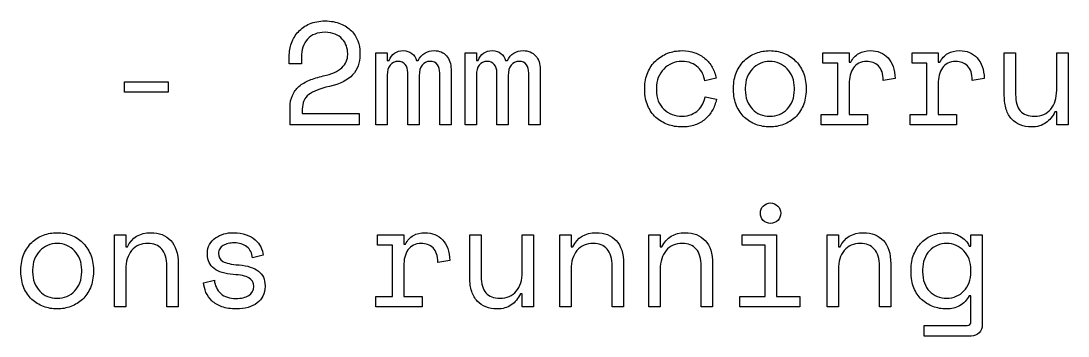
# Model space of a CAD drawing. Extents: x 0 to 841, y 0 to 662.
# Drawn here: x 207.01 to 237.47, y 642.13 to 651.29 of the extents above; entities that cross this region are included whole.
import ezdxf

# ---------------------------------------------------------------- set-up
doc = ezdxf.new("R2010")
doc.units = 0
doc.layers.get('0').update_dxf_attribs({"linetype": 'CONTINUOUS'})

msp = doc.modelspace()

# ---------------------------------------------------------------- linework, layer by layer
at = {"color": 7}
for points in [[(215.168721, 650.228531), (215.168721, 650.042265), (214.813122, 650.042265), (214.813122, 650.253931)], [(216.514921, 650.313198), (216.514921, 650.338598)], [(216.870521, 650.376698), (216.870521, 650.300498)], [(217.666387, 649.712065), (217.666387, 648.264265), (217.336188, 648.264265), (217.336188, 650.363998), (217.666387, 650.363998), (217.666387, 650.135398), (217.717187, 650.135398)], [(220.257184, 649.712065), (220.257184, 648.264265), (219.926984, 648.264265), (219.926984, 650.363998), (220.257184, 650.363998), (220.257184, 650.135398), (220.307984, 650.135398)], [(231.09874, 649.458065), (231.09874, 648.569065), (231.63214, 648.569065), (231.63214, 648.264265), (230.28594, 648.264265), (230.28594, 648.569065), (230.76854, 648.569065), (230.76854, 650.059198), (230.33674, 650.059198), (230.33674, 650.363998)], [(230.33674, 650.363998), (231.09874, 650.363998), (231.09874, 650.084598), (231.14954, 650.084598)], [(233.689537, 649.458065), (233.689537, 648.569065), (234.222936, 648.569065), (234.222936, 648.264265), (232.876737, 648.264265), (232.876737, 648.569065), (233.359337, 648.569065), (233.359337, 650.059198), (232.927537, 650.059198), (232.927537, 650.363998)], [(232.927537, 650.363998), (233.689537, 650.363998), (233.689537, 650.084598), (233.740337, 650.084598)], [(235.611467, 649.110931), (235.611467, 650.363998), (235.941667, 650.363998), (235.941667, 649.153265)], [(237.135466, 650.363998), (237.465666, 650.363998), (237.465666, 648.264265), (237.135466, 648.264265), (237.135466, 648.645265), (237.084666, 648.645265)], [(237.135466, 649.271798), (237.135466, 650.363998)], [(218.517287, 650.135398), (218.568087, 650.135398)], [(221.108084, 650.135398), (221.158884, 650.135398)], [(218.593487, 649.686665), (218.593487, 648.264265), (218.263287, 648.264265), (218.263287, 649.788265)], [(219.520587, 648.264265), (219.190387, 648.264265), (219.190387, 649.771331)], [(219.520587, 649.881398), (219.520587, 648.264265)], [(221.184284, 649.686665), (221.184284, 648.264265), (220.854084, 648.264265), (220.854084, 649.788265)], [(222.111384, 648.264265), (221.781184, 648.264265), (221.781184, 649.771331)], [(222.111384, 649.881398), (222.111384, 648.264265)], [(227.229477, 649.618931), (226.899277, 649.542731)], [(232.436473, 649.610465), (232.08934, 649.559665)], [(235.02727, 649.610465), (234.680136, 649.559665)], [(225.155144, 649.280265), (225.155144, 649.331065)], [(225.493811, 649.331065), (225.493811, 649.280265)], [(227.737477, 649.288731), (227.737477, 649.339531)], [(228.076143, 649.339531), (228.076143, 649.288731)], [(229.50701, 649.288731), (229.50701, 649.339531)], [(229.845676, 649.339531), (229.845676, 649.288731)], [(226.907744, 649.085531), (227.237944, 649.009331)], [(216.845121, 648.594465), (216.845121, 648.264265), (214.838522, 648.264265), (214.838522, 648.772265)], [(215.194121, 648.721465), (215.194121, 648.594465), (216.845121, 648.594465)], [(210.059095, 642.9726), (209.728895, 642.9726), (209.728895, 645.072333), (210.059095, 645.072333), (210.059095, 644.716733), (210.109895, 644.716733)], [(218.144754, 644.166399), (218.144754, 643.2774), (218.678154, 643.2774), (218.678154, 642.9726), (217.331954, 642.9726), (217.331954, 643.2774), (217.814554, 643.2774), (217.814554, 644.767533), (217.382754, 644.767533), (217.382754, 645.072333)], [(217.382754, 645.072333), (218.144754, 645.072333), (218.144754, 644.792933), (218.195554, 644.792933)], [(220.066684, 643.819266), (220.066684, 645.072333), (220.396884, 645.072333), (220.396884, 643.8616)], [(221.590684, 645.072333), (221.920884, 645.072333), (221.920884, 642.9726), (221.590684, 642.9726), (221.590684, 643.3536), (221.539884, 643.3536)], [(221.590684, 643.980133), (221.590684, 645.072333)], [(223.013081, 642.9726), (222.682881, 642.9726), (222.682881, 645.072333), (223.013081, 645.072333), (223.013081, 644.716733), (223.063881, 644.716733)], [(225.603877, 642.9726), (225.273678, 642.9726), (225.273678, 645.072333), (225.603877, 645.072333), (225.603877, 644.716733), (225.654677, 644.716733)], [(230.785473, 642.9726), (230.455273, 642.9726), (230.455273, 645.072333), (230.785473, 645.072333), (230.785473, 644.716733), (230.836273, 644.716733)], [(234.591236, 644.742133), (234.642036, 644.742133), (234.642036, 645.072333), (234.972236, 645.072333), (234.972236, 642.456133)], [(212.433992, 644.505066), (212.433992, 644.530466)], [(214.059591, 644.479666), (213.746325, 644.403466)], [(211.583094, 644.225666), (211.583094, 642.9726), (211.252894, 642.9726), (211.252894, 644.157933)], [(219.482487, 644.318799), (219.135354, 644.267999)], [(224.53708, 644.225666), (224.53708, 642.9726), (224.20688, 642.9726), (224.20688, 644.157933)], [(227.127877, 644.225666), (227.127877, 642.9726), (226.797677, 642.9726), (226.797677, 644.157933)], [(232.309473, 644.225666), (232.309473, 642.9726), (231.979273, 642.9726), (231.979273, 644.157933)], [(207.011098, 643.997066), (207.011098, 644.047866)], [(207.349765, 644.047866), (207.349765, 643.997066)], [(208.780631, 643.997066), (208.780631, 644.047866)], [(209.119298, 644.047866), (209.119298, 643.997066)], [(210.059095, 644.064799), (210.059095, 642.9726)], [(223.013081, 644.064799), (223.013081, 642.9726)], [(225.603877, 644.064799), (225.603877, 642.9726)], [(230.785473, 644.064799), (230.785473, 642.9726)], [(232.897904, 643.988599), (232.897904, 644.056333)], [(233.23657, 644.056333), (233.23657, 643.988599)], [(234.642036, 643.997066), (234.642036, 644.047866)], [(212.323925, 643.675333), (212.637191, 643.751533)], [(214.110391, 643.590666), (214.110391, 643.565266)], [(234.642036, 643.294333), (234.591236, 643.294333)], [(234.642036, 642.557733), (234.642036, 643.294333)], [(234.64627, 642.125933), (233.278903, 642.125933), (233.278903, 642.430733), (234.527736, 642.430733)]]:
    msp.add_lwpolyline(points, dxfattribs=at)
for points in [[(210.020995, 649.517331), (211.290994, 649.517331), (211.290994, 649.212531), (210.020995, 649.212531)], [(228.791577, 648.518265)], [(228.51641, 645.698866)], [(227.915277, 643.2774), (228.651877, 643.2774), (228.651877, 644.767533), (227.991477, 644.767533), (227.991477, 645.072333), (228.982077, 645.072333), (228.982077, 643.2774), (229.667876, 643.2774), (229.667876, 642.9726), (227.915277, 642.9726)], [(212.755725, 644.530466)], [(208.065198, 643.2266)], [(233.939303, 643.2266)]]:
    msp.add_lwpolyline(points, close=True, dxfattribs=at)
for points in [[(215.079821, 650.973598), (215.16731, 651.069553), (215.275966, 651.145753), (215.405788, 651.202198)], [(215.405788, 651.202198), (215.53561, 651.258642), (215.685188, 651.286864), (215.854521, 651.286864)], [(215.854521, 651.286864), (216.026677, 651.286864), (216.176255, 651.260053), (216.303255, 651.206431)], [(216.303255, 651.206431), (216.430254, 651.155631), (216.536088, 651.086486), (216.620754, 650.998998)], [(214.880855, 650.643398), (214.92601, 650.767575), (214.992333, 650.877642), (215.079821, 650.973598)], [(215.854521, 650.956664), (215.63721, 650.956664), (215.467877, 650.890342), (215.346521, 650.757698)], [(216.150855, 650.901631), (216.06901, 650.93832), (215.970232, 650.956664), (215.854521, 650.956664)], [(216.358288, 650.761931), (216.304666, 650.821198), (216.235521, 650.867764), (216.150855, 650.901631)], [(216.620754, 650.998998), (216.705421, 650.914331), (216.76751, 650.816964), (216.807021, 650.706898)], [(214.813122, 650.253931), (214.813122, 650.389398), (214.835699, 650.51922), (214.880855, 650.643398)], [(215.346521, 650.757698), (215.227988, 650.625053), (215.168721, 650.448664), (215.168721, 650.228531)], [(216.476821, 650.562964), (216.451421, 650.636342), (216.41191, 650.702664), (216.358288, 650.761931)], [(216.514921, 650.338598), (216.514921, 650.414798), (216.502221, 650.489587), (216.476821, 650.562964)], [(216.807021, 650.706898), (216.849354, 650.599653), (216.870521, 650.489587), (216.870521, 650.376698)], [(216.345588, 649.927965), (216.458477, 650.032387), (216.514921, 650.160798), (216.514921, 650.313198)], [(216.870521, 650.300498), (216.870521, 650.07472), (216.799965, 649.881398), (216.658854, 649.720531)], [(217.717187, 650.135398), (217.753876, 650.234176), (217.807499, 650.306142), (217.878054, 650.351298)], [(217.878054, 650.351298), (217.94861, 650.399276), (218.031865, 650.423264), (218.127821, 650.423264)], [(218.127821, 650.423264), (218.229421, 650.423264), (218.312676, 650.396453), (218.377587, 650.342831)], [(218.377587, 650.342831), (218.445321, 650.289209), (218.491887, 650.220064), (218.517287, 650.135398)], [(218.568087, 650.135398), (218.664043, 650.327309), (218.816443, 650.423264), (219.025287, 650.423264)], [(219.025287, 650.423264), (219.183332, 650.423264), (219.304687, 650.372464), (219.389354, 650.270864)], [(219.389354, 650.270864), (219.476843, 650.172087), (219.520587, 650.042265), (219.520587, 649.881398)], [(220.307984, 650.135398), (220.344673, 650.234176), (220.398295, 650.306142), (220.468851, 650.351298)], [(220.468851, 650.351298), (220.539406, 650.399276), (220.622662, 650.423264), (220.718617, 650.423264)], [(220.718617, 650.423264), (220.820217, 650.423264), (220.903473, 650.396453), (220.968384, 650.342831)], [(220.968384, 650.342831), (221.036117, 650.289209), (221.082684, 650.220064), (221.108084, 650.135398)], [(221.158884, 650.135398), (221.254839, 650.327309), (221.407239, 650.423264), (221.616084, 650.423264)], [(221.616084, 650.423264), (221.774128, 650.423264), (221.895484, 650.372464), (221.98015, 650.270864)], [(221.98015, 650.270864), (222.067639, 650.172087), (222.111384, 650.042265), (222.111384, 649.881398)], [(225.476877, 650.131165), (225.575655, 650.224298), (225.689955, 650.296264), (225.819777, 650.347064)], [(225.819777, 650.347064), (225.952422, 650.397864), (226.092122, 650.423264), (226.238877, 650.423264)], [(226.238877, 650.423264), (226.371522, 650.423264), (226.494288, 650.403509), (226.607177, 650.363998)], [(226.607177, 650.363998), (226.720066, 650.324487), (226.818844, 650.268042), (226.90351, 650.194665)], [(228.054977, 650.139631), (228.153755, 650.232764), (228.266643, 650.30332), (228.393643, 650.351298)], [(228.393643, 650.351298), (228.520643, 650.399276), (228.653288, 650.423264), (228.791577, 650.423264)], [(228.791577, 650.423264), (228.929865, 650.423264), (229.06251, 650.399276), (229.18951, 650.351298)], [(229.18951, 650.351298), (229.31651, 650.30332), (229.427988, 650.232764), (229.523943, 650.139631)], [(231.14954, 650.084598), (231.203162, 650.200309), (231.279362, 650.284976), (231.37814, 650.338598)], [(231.37814, 650.338598), (231.476918, 650.395042), (231.589807, 650.423264), (231.716806, 650.423264)], [(231.716806, 650.423264), (231.928473, 650.423264), (232.099217, 650.35412), (232.22904, 650.215831)], [(232.22904, 650.215831), (232.358862, 650.077542), (232.428006, 649.875753), (232.436473, 649.610465)], [(233.740337, 650.084598), (233.793959, 650.200309), (233.870159, 650.284976), (233.968937, 650.338598)], [(233.968937, 650.338598), (234.067714, 650.395042), (234.180603, 650.423264), (234.307603, 650.423264)], [(234.307603, 650.423264), (234.51927, 650.423264), (234.690014, 650.35412), (234.819836, 650.215831)], [(234.819836, 650.215831), (234.949659, 650.077542), (235.018803, 649.875753), (235.02727, 649.610465)], [(215.803721, 649.686665), (216.054899, 649.743109), (216.235521, 649.823542), (216.345588, 649.927965)], [(217.746821, 649.999931), (217.693199, 649.926553), (217.666387, 649.830598), (217.666387, 649.712065)], [(217.983887, 650.109998), (217.882287, 650.109998), (217.803265, 650.073309), (217.746821, 649.999931)], [(218.187087, 650.016865), (218.136287, 650.078953), (218.068554, 650.109998), (217.983887, 650.109998)], [(218.263287, 649.788265), (218.263287, 649.881398), (218.237887, 649.957598), (218.187087, 650.016865)], [(218.678154, 650.004165), (218.621709, 649.936431), (218.593487, 649.830598), (218.593487, 649.686665)], [(218.906754, 650.109998), (218.81362, 650.109998), (218.737421, 650.07472), (218.678154, 650.004165)], [(219.122654, 650.012631), (219.077498, 650.077542), (219.005532, 650.109998), (218.906754, 650.109998)], [(219.190387, 649.771331), (219.190387, 649.870109), (219.167809, 649.950542), (219.122654, 650.012631)], [(220.337617, 649.999931), (220.283995, 649.926553), (220.257184, 649.830598), (220.257184, 649.712065)], [(220.574684, 650.109998), (220.473084, 650.109998), (220.394062, 650.073309), (220.337617, 649.999931)], [(220.777884, 650.016865), (220.727084, 650.078953), (220.659351, 650.109998), (220.574684, 650.109998)], [(220.854084, 649.788265), (220.854084, 649.881398), (220.828684, 649.957598), (220.777884, 650.016865)], [(221.268951, 650.004165), (221.212506, 649.936431), (221.184284, 649.830598), (221.184284, 649.686665)], [(221.49755, 650.109998), (221.404417, 650.109998), (221.328217, 650.07472), (221.268951, 650.004165)], [(221.71345, 650.012631), (221.668295, 650.077542), (221.596328, 650.109998), (221.49755, 650.109998)], [(221.781184, 649.771331), (221.781184, 649.870109), (221.758606, 649.950542), (221.71345, 650.012631)], [(225.239811, 649.788265), (225.299077, 649.923731), (225.3781, 650.038031), (225.476877, 650.131165)], [(225.942544, 650.050731), (225.855055, 650.014042), (225.777444, 649.96042), (225.709711, 649.889865)], [(226.230411, 650.109998), (226.128811, 650.109998), (226.032855, 650.090242), (225.942544, 650.050731)], [(226.505577, 650.063431), (226.426555, 650.094476), (226.334833, 650.109998), (226.230411, 650.109998)], [(226.704544, 649.936431), (226.650922, 649.990053), (226.584599, 650.032387), (226.505577, 650.063431)], [(226.835777, 649.754398), (226.804733, 649.824953), (226.760988, 649.885631), (226.704544, 649.936431)], [(226.90351, 650.194665), (226.990999, 650.124109), (227.061555, 650.039442), (227.115177, 649.940665)], [(227.115177, 649.940665), (227.171621, 649.841887), (227.209721, 649.734642), (227.229477, 649.618931)], [(227.822143, 649.796731), (227.88141, 649.932198), (227.959021, 650.046498), (228.054977, 650.139631)], [(228.512177, 650.050731), (228.424688, 650.014042), (228.348488, 649.961831), (228.283577, 649.894098)], [(228.791577, 650.109998), (228.692799, 650.109998), (228.599666, 650.090242), (228.512177, 650.050731)], [(229.070976, 650.050731), (228.983488, 650.090242), (228.890354, 650.109998), (228.791577, 650.109998)], [(229.299576, 649.894098), (229.234665, 649.961831), (229.158465, 650.014042), (229.070976, 650.050731)], [(229.523943, 650.139631), (229.622721, 650.046498), (229.700332, 649.932198), (229.756776, 649.796731)], [(231.221507, 649.919498), (231.179173, 649.860231), (231.148129, 649.791087), (231.128373, 649.712065)], [(231.37814, 650.059198), (231.316051, 650.025331), (231.26384, 649.978765), (231.221507, 649.919498)], [(231.60674, 650.109998), (231.519251, 650.109998), (231.443051, 650.093065), (231.37814, 650.059198)], [(231.94964, 649.978765), (231.856506, 650.066253), (231.742206, 650.109998), (231.60674, 650.109998)], [(232.08934, 649.559665), (232.08934, 649.754398), (232.042773, 649.894098), (231.94964, 649.978765)], [(233.812303, 649.919498), (233.76997, 649.860231), (233.738926, 649.791087), (233.71917, 649.712065)], [(233.968937, 650.059198), (233.906848, 650.025331), (233.854637, 649.978765), (233.812303, 649.919498)], [(234.197536, 650.109998), (234.110048, 650.109998), (234.033848, 650.093065), (233.968937, 650.059198)], [(234.540436, 649.978765), (234.447303, 650.066253), (234.333003, 650.109998), (234.197536, 650.109998)], [(234.680136, 649.559665), (234.680136, 649.754398), (234.63357, 649.894098), (234.540436, 649.978765)], [(215.401555, 649.563898), (215.520088, 649.611876), (215.654144, 649.652798), (215.803721, 649.686665)], [(216.658854, 649.720531), (216.517743, 649.562487), (216.291966, 649.449598), (215.981521, 649.381865)], [(225.155144, 649.331065), (225.155144, 649.500398), (225.183366, 649.652798), (225.239811, 649.788265)], [(225.548844, 649.644331), (225.512155, 649.548376), (225.493811, 649.443954), (225.493811, 649.331065)], [(225.709711, 649.889865), (225.641977, 649.822131), (225.588355, 649.740287), (225.548844, 649.644331)], [(226.899277, 649.542731), (226.89081, 649.616109), (226.869644, 649.686665), (226.835777, 649.754398)], [(227.737477, 649.339531), (227.737477, 649.511687), (227.765699, 649.664087), (227.822143, 649.796731)], [(228.131177, 649.648565), (228.094488, 649.555431), (228.076143, 649.45242), (228.076143, 649.339531)], [(228.283577, 649.894098), (228.218666, 649.826365), (228.167866, 649.74452), (228.131177, 649.648565)], [(229.451976, 649.648565), (229.415288, 649.74452), (229.364488, 649.826365), (229.299576, 649.894098)], [(229.50701, 649.339531), (229.50701, 649.45242), (229.488665, 649.555431), (229.451976, 649.648565)], [(229.756776, 649.796731), (229.816043, 649.664087), (229.845676, 649.511687), (229.845676, 649.339531)], [(231.128373, 649.712065), (231.108618, 649.633042), (231.09874, 649.548376), (231.09874, 649.458065)], [(233.71917, 649.712065), (233.699414, 649.633042), (233.689537, 649.548376), (233.689537, 649.458065)], [(214.906255, 649.123631), (214.95141, 649.225231), (215.01491, 649.311309), (215.096755, 649.381865)], [(215.096755, 649.381865), (215.181421, 649.455242), (215.283021, 649.51592), (215.401555, 649.563898)], [(215.981521, 649.381865), (215.710588, 649.322598), (215.511621, 649.243576), (215.384621, 649.144798)], [(214.838522, 648.772265), (214.838522, 648.907732), (214.861099, 649.024854), (214.906255, 649.123631)], [(215.384621, 649.144798), (215.257621, 649.048843), (215.194121, 648.907732), (215.194121, 648.721465)], [(225.239811, 648.823065), (225.183366, 648.955709), (225.155144, 649.108109), (225.155144, 649.280265)], [(225.493811, 649.280265), (225.493811, 649.161731), (225.512155, 649.054487), (225.548844, 648.958531)], [(226.84001, 648.873865), (226.873877, 648.941598), (226.896455, 649.012154), (226.907744, 649.085531)], [(227.237944, 649.009331), (227.215366, 648.89362), (227.175855, 648.786376), (227.11941, 648.687598)], [(227.822143, 648.823065), (227.765699, 648.958531), (227.737477, 649.113754), (227.737477, 649.288731)], [(228.076143, 649.288731), (228.076143, 649.170198), (228.094488, 649.062954), (228.131177, 648.966998)], [(229.451976, 648.966998), (229.488665, 649.062954), (229.50701, 649.170198), (229.50701, 649.288731)], [(229.845676, 649.288731), (229.845676, 649.113754), (229.816043, 648.958531), (229.756776, 648.823065)], [(235.6665, 648.717232), (235.629811, 648.83012), (235.611467, 648.961354), (235.611467, 649.110931)], [(235.941667, 649.153265), (235.941667, 648.933132), (235.986822, 648.772265), (236.077133, 648.670665)], [(236.9619, 648.721465), (237.077611, 648.859754), (237.135466, 649.043198), (237.135466, 649.271798)], [(225.476877, 648.484398), (225.3781, 648.577532), (225.299077, 648.69042), (225.239811, 648.823065)], [(225.548844, 648.958531), (225.588355, 648.865398), (225.641977, 648.786376), (225.709711, 648.721465)], [(225.709711, 648.721465), (225.777444, 648.656554), (225.856466, 648.605754), (225.946777, 648.569065)], [(226.509811, 648.564832), (226.588833, 648.598698), (226.655155, 648.641032), (226.708777, 648.691832)], [(226.708777, 648.691832), (226.765222, 648.745454), (226.808966, 648.806132), (226.84001, 648.873865)], [(227.11941, 648.687598), (227.065788, 648.58882), (226.996644, 648.502743), (226.911977, 648.429365)], [(228.054977, 648.484398), (227.959021, 648.577532), (227.88141, 648.69042), (227.822143, 648.823065)], [(228.131177, 648.966998), (228.167866, 648.873865), (228.218666, 648.793432), (228.283577, 648.725698)], [(228.283577, 648.725698), (228.348488, 648.657965), (228.423277, 648.605754), (228.507943, 648.569065)], [(229.070976, 648.569065), (229.158465, 648.605754), (229.234665, 648.657965), (229.299576, 648.725698)], [(229.299576, 648.725698), (229.364488, 648.793432), (229.415288, 648.873865), (229.451976, 648.966998)], [(229.756776, 648.823065), (229.700332, 648.69042), (229.624132, 648.577532), (229.528176, 648.484398)], [(235.827367, 648.433598), (235.759633, 648.509798), (235.706011, 648.604343), (235.6665, 648.717232)], [(236.492, 648.518265), (236.692378, 648.518265), (236.849011, 648.585998), (236.9619, 648.721465)], [(225.819777, 648.276965), (225.689955, 648.324943), (225.575655, 648.394087), (225.476877, 648.484398)], [(225.946777, 648.569065), (226.037088, 648.535198), (226.134455, 648.518265), (226.238877, 648.518265)], [(226.238877, 648.518265), (226.343299, 648.518265), (226.433611, 648.533787), (226.509811, 648.564832)], [(226.911977, 648.429365), (226.82731, 648.358809), (226.728533, 648.303776), (226.615644, 648.264265)], [(228.38941, 648.276965), (228.26241, 648.324943), (228.150932, 648.394087), (228.054977, 648.484398)], [(228.507943, 648.569065), (228.595432, 648.535198), (228.689977, 648.518265), (228.791577, 648.518265)], [(228.791577, 648.518265), (228.893177, 648.518265), (228.98631, 648.535198), (229.070976, 648.569065)], [(229.528176, 648.484398), (229.432221, 648.394087), (229.319332, 648.324943), (229.18951, 648.276965)], [(236.077133, 648.264265), (235.981178, 648.300954), (235.897922, 648.357398), (235.827367, 648.433598)], [(236.077133, 648.670665), (236.167444, 648.569065), (236.305733, 648.518265), (236.492, 648.518265)], [(237.084666, 648.645265), (237.016933, 648.509798), (236.928033, 648.402554), (236.817966, 648.323532)], [(226.238877, 648.204998), (226.092122, 648.204998), (225.952422, 648.228987), (225.819777, 648.276965)], [(226.615644, 648.264265), (226.502755, 648.224754), (226.377166, 648.204998), (226.238877, 648.204998)], [(228.791577, 648.204998), (228.650465, 648.204998), (228.51641, 648.228987), (228.38941, 648.276965)], [(229.18951, 648.276965), (229.06251, 648.228987), (228.929865, 648.204998), (228.791577, 648.204998)], [(236.398867, 648.204998), (236.283156, 648.204998), (236.175911, 648.224754), (236.077133, 648.264265)], [(236.817966, 648.323532), (236.7079, 648.244509), (236.5682, 648.204998), (236.398867, 648.204998)], [(228.601077, 645.906299), (228.660343, 645.965566), (228.730899, 645.995199), (228.812743, 645.995199)], [(228.812743, 645.995199), (228.894588, 645.995199), (228.963732, 645.965566), (229.020177, 645.906299)], [(228.51641, 645.698866), (228.51641, 645.78071), (228.544632, 645.849855), (228.601077, 645.906299)], [(228.601077, 645.487199), (228.544632, 645.546466), (228.51641, 645.617021), (228.51641, 645.698866)], [(229.020177, 645.906299), (229.079443, 645.849855), (229.109076, 645.78071), (229.109076, 645.698866)], [(229.109076, 645.698866), (229.109076, 645.617021), (229.079443, 645.546466), (229.020177, 645.487199)], [(228.812743, 645.402532), (228.730899, 645.402532), (228.660343, 645.430755), (228.601077, 645.487199)], [(229.020177, 645.487199), (228.963732, 645.430755), (228.894588, 645.402532), (228.812743, 645.402532)], [(207.328598, 644.847966), (207.427376, 644.941099), (207.540265, 645.011655), (207.667265, 645.059633)], [(207.667265, 645.059633), (207.794265, 645.10761), (207.926909, 645.131599), (208.065198, 645.131599)], [(208.065198, 645.131599), (208.203487, 645.131599), (208.336131, 645.10761), (208.463131, 645.059633)], [(208.463131, 645.059633), (208.590131, 645.011655), (208.701609, 644.941099), (208.797564, 644.847966)], [(210.109895, 644.716733), (210.239717, 644.99331), (210.465495, 645.131599), (210.787228, 645.131599)], [(210.787228, 645.131599), (211.029939, 645.131599), (211.223261, 645.055399), (211.367194, 644.902999)], [(212.666825, 644.979199), (212.740203, 645.029999), (212.822047, 645.068099), (212.912358, 645.093499)], [(212.912358, 645.093499), (213.002669, 645.118899), (213.097214, 645.131599), (213.195991, 645.131599)], [(213.195991, 645.131599), (213.33428, 645.131599), (213.455636, 645.111844), (213.560058, 645.072333)], [(213.560058, 645.072333), (213.66448, 645.035644), (213.751969, 644.986255), (213.822524, 644.924166)], [(218.195554, 644.792933), (218.249176, 644.908644), (218.325376, 644.99331), (218.424154, 645.046933)], [(218.424154, 645.046933), (218.522932, 645.103377), (218.635821, 645.131599), (218.762821, 645.131599)], [(218.762821, 645.131599), (218.974487, 645.131599), (219.145232, 645.062455), (219.275054, 644.924166)], [(223.063881, 644.716733), (223.193703, 644.99331), (223.419481, 645.131599), (223.741214, 645.131599)], [(223.741214, 645.131599), (223.983925, 645.131599), (224.177247, 645.055399), (224.32118, 644.902999)], [(225.654677, 644.716733), (225.7845, 644.99331), (226.010277, 645.131599), (226.332011, 645.131599)], [(226.332011, 645.131599), (226.574722, 645.131599), (226.768044, 645.055399), (226.911977, 644.902999)], [(230.836273, 644.716733), (230.966096, 644.99331), (231.191873, 645.131599), (231.513607, 645.131599)], [(231.513607, 645.131599), (231.756318, 645.131599), (231.94964, 645.055399), (232.093573, 644.902999)], [(233.206937, 644.847966), (233.30007, 644.941099), (233.408726, 645.011655), (233.532903, 645.059633)], [(233.532903, 645.059633), (233.657081, 645.10761), (233.786903, 645.131599), (233.92237, 645.131599)], [(233.92237, 645.131599), (234.07477, 645.131599), (234.207414, 645.097733), (234.320303, 645.029999)], [(234.320303, 645.029999), (234.436014, 644.965088), (234.526325, 644.869133), (234.591236, 644.742133)], [(207.095765, 644.505066), (207.155032, 644.640533), (207.232643, 644.754833), (207.328598, 644.847966)], [(207.785798, 644.759066), (207.698309, 644.722377), (207.622109, 644.670166), (207.557198, 644.602433)], [(208.065198, 644.818333), (207.96642, 644.818333), (207.873287, 644.798577), (207.785798, 644.759066)], [(208.344598, 644.759066), (208.257109, 644.798577), (208.163976, 644.818333), (208.065198, 644.818333)], [(208.573198, 644.602433), (208.508287, 644.670166), (208.432087, 644.722377), (208.344598, 644.759066)], [(208.797564, 644.847966), (208.896342, 644.754833), (208.973953, 644.640533), (209.030398, 644.505066)], [(210.702561, 644.818333), (210.502184, 644.818333), (210.344139, 644.749188), (210.228428, 644.610899)], [(211.104728, 644.653233), (211.00595, 644.763299), (210.871895, 644.818333), (210.702561, 644.818333)], [(211.367194, 644.902999), (211.511128, 644.753422), (211.583094, 644.527644), (211.583094, 644.225666)], [(212.433992, 644.530466), (212.433992, 644.629244), (212.455158, 644.715322), (212.497492, 644.788699)], [(212.497492, 644.788699), (212.539825, 644.864899), (212.596269, 644.928399), (212.666825, 644.979199)], [(212.895425, 644.759066), (212.853091, 644.733666), (212.819225, 644.70121), (212.793825, 644.661699)], [(213.039358, 644.814099), (212.985736, 644.80281), (212.937758, 644.784466), (212.895425, 644.759066)], [(213.212925, 644.835266), (213.153658, 644.835266), (213.095802, 644.82821), (213.039358, 644.814099)], [(213.581225, 644.720966), (213.488091, 644.797166), (213.365325, 644.835266), (213.212925, 644.835266)], [(213.822524, 644.924166), (213.89308, 644.864899), (213.946702, 644.795755), (213.983391, 644.716733)], [(218.424154, 644.767533), (218.362065, 644.733666), (218.309854, 644.687099), (218.267521, 644.627833)], [(218.652754, 644.818333), (218.565265, 644.818333), (218.489065, 644.801399), (218.424154, 644.767533)], [(218.995654, 644.687099), (218.90252, 644.774588), (218.788221, 644.818333), (218.652754, 644.818333)], [(219.275054, 644.924166), (219.404876, 644.785877), (219.47402, 644.584088), (219.482487, 644.318799)], [(223.656547, 644.818333), (223.45617, 644.818333), (223.298125, 644.749188), (223.182414, 644.610899)], [(224.058714, 644.653233), (223.959936, 644.763299), (223.825881, 644.818333), (223.656547, 644.818333)], [(224.32118, 644.902999), (224.465114, 644.753422), (224.53708, 644.527644), (224.53708, 644.225666)], [(226.247344, 644.818333), (226.046966, 644.818333), (225.888922, 644.749188), (225.773211, 644.610899)], [(226.64951, 644.653233), (226.550733, 644.763299), (226.416677, 644.818333), (226.247344, 644.818333)], [(226.911977, 644.902999), (227.05591, 644.753422), (227.127877, 644.527644), (227.127877, 644.225666)], [(231.42894, 644.818333), (231.228562, 644.818333), (231.070518, 644.749188), (230.954807, 644.610899)], [(231.831106, 644.653233), (231.732329, 644.763299), (231.598273, 644.818333), (231.42894, 644.818333)], [(232.093573, 644.902999), (232.237506, 644.753422), (232.309473, 644.527644), (232.309473, 644.225666)], [(232.98257, 644.509299), (233.039015, 644.644766), (233.113803, 644.757655), (233.206937, 644.847966)], [(233.659903, 644.763299), (233.575237, 644.72661), (233.500448, 644.674399), (233.435537, 644.606666)], [(233.939303, 644.818333), (233.840525, 644.818333), (233.747392, 644.799988), (233.659903, 644.763299)], [(234.210236, 644.759066), (234.12557, 644.798577), (234.035259, 644.818333), (233.939303, 644.818333)], [(234.434603, 644.602433), (234.372514, 644.670166), (234.297725, 644.722377), (234.210236, 644.759066)], [(207.011098, 644.047866), (207.011098, 644.220022), (207.03932, 644.372422), (207.095765, 644.505066)], [(207.557198, 644.602433), (207.492287, 644.534699), (207.441487, 644.452855), (207.404798, 644.356899)], [(208.725598, 644.356899), (208.688909, 644.452855), (208.638109, 644.534699), (208.573198, 644.602433)], [(209.030398, 644.505066), (209.089664, 644.372422), (209.119298, 644.220022), (209.119298, 644.047866)], [(210.228428, 644.610899), (210.115539, 644.475433), (210.059095, 644.293399), (210.059095, 644.064799)], [(211.252894, 644.157933), (211.252894, 644.378066), (211.203506, 644.543166), (211.104728, 644.653233)], [(212.628725, 644.085966), (212.498903, 644.181922), (212.433992, 644.321622), (212.433992, 644.505066)], [(212.793825, 644.661699), (212.768425, 644.62501), (212.755725, 644.581266), (212.755725, 644.530466)], [(212.755725, 644.530466), (212.755725, 644.428866), (212.798058, 644.351255), (212.882725, 644.297633)], [(213.746325, 644.403466), (213.732213, 644.538933), (213.67718, 644.644766), (213.581225, 644.720966)], [(213.983391, 644.716733), (214.022902, 644.63771), (214.048302, 644.558688), (214.059591, 644.479666)], [(218.174387, 644.420399), (218.154632, 644.341377), (218.144754, 644.256711), (218.144754, 644.166399)], [(218.267521, 644.627833), (218.225187, 644.568566), (218.194143, 644.499422), (218.174387, 644.420399)], [(219.135354, 644.267999), (219.135354, 644.462733), (219.088787, 644.602433), (218.995654, 644.687099)], [(223.182414, 644.610899), (223.069525, 644.475433), (223.013081, 644.293399), (223.013081, 644.064799)], [(224.20688, 644.157933), (224.20688, 644.378066), (224.157492, 644.543166), (224.058714, 644.653233)], [(225.773211, 644.610899), (225.660322, 644.475433), (225.603877, 644.293399), (225.603877, 644.064799)], [(226.797677, 644.157933), (226.797677, 644.378066), (226.748288, 644.543166), (226.64951, 644.653233)], [(230.954807, 644.610899), (230.841918, 644.475433), (230.785473, 644.293399), (230.785473, 644.064799)], [(231.979273, 644.157933), (231.979273, 644.378066), (231.929884, 644.543166), (231.831106, 644.653233)], [(232.897904, 644.056333), (232.897904, 644.225666), (232.926126, 644.376655), (232.98257, 644.509299)], [(233.435537, 644.606666), (233.373448, 644.538933), (233.324059, 644.458499), (233.28737, 644.365366)], [(234.587003, 644.356899), (234.550314, 644.452855), (234.499514, 644.534699), (234.434603, 644.602433)], [(207.404798, 644.356899), (207.368109, 644.263766), (207.349765, 644.160755), (207.349765, 644.047866)], [(208.780631, 644.047866), (208.780631, 644.160755), (208.762287, 644.263766), (208.725598, 644.356899)], [(212.882725, 644.297633), (212.970214, 644.244011), (213.128258, 644.208733), (213.356858, 644.191799)], [(213.356858, 644.191799), (213.602391, 644.172044), (213.788658, 644.112777), (213.915658, 644.013999)], [(233.28737, 644.365366), (233.253503, 644.272233), (233.23657, 644.169222), (233.23657, 644.056333)], [(234.642036, 644.047866), (234.642036, 644.160755), (234.623692, 644.263766), (234.587003, 644.356899)], [(207.095765, 643.5314), (207.03932, 643.666866), (207.011098, 643.822088), (207.011098, 643.997066)], [(207.349765, 643.997066), (207.349765, 643.878533), (207.368109, 643.771288), (207.404798, 643.675333)], [(208.725598, 643.675333), (208.762287, 643.771288), (208.780631, 643.878533), (208.780631, 643.997066)], [(209.119298, 643.997066), (209.119298, 643.822088), (209.089664, 643.666866), (209.030398, 643.5314)], [(213.187525, 643.916633), (212.944814, 643.933566), (212.758547, 643.990011), (212.628725, 644.085966)], [(213.640491, 643.819266), (213.547358, 643.870066), (213.396369, 643.902522), (213.187525, 643.916633)], [(213.780191, 643.565266), (213.780191, 643.6838), (213.733625, 643.768466), (213.640491, 643.819266)], [(213.915658, 644.013999), (214.04548, 643.918044), (214.110391, 643.776933), (214.110391, 643.590666)], [(220.121718, 643.425566), (220.085029, 643.538455), (220.066684, 643.669688), (220.066684, 643.819266)], [(220.396884, 643.8616), (220.396884, 643.641466), (220.44204, 643.4806), (220.532351, 643.379)], [(221.417117, 643.4298), (221.532828, 643.568088), (221.590684, 643.751533), (221.590684, 643.980133)], [(232.978337, 643.527166), (232.924715, 643.662633), (232.897904, 643.816444), (232.897904, 643.988599)], [(233.23657, 643.988599), (233.23657, 643.870066), (233.253503, 643.764233), (233.28737, 643.6711)], [(234.587003, 643.679566), (234.623692, 643.775522), (234.642036, 643.881355), (234.642036, 643.997066)], [(207.328598, 643.192733), (207.232643, 643.285866), (207.155032, 643.398755), (207.095765, 643.5314)], [(207.404798, 643.675333), (207.441487, 643.5822), (207.492287, 643.501766), (207.557198, 643.434033)], [(208.573198, 643.434033), (208.638109, 643.501766), (208.688909, 643.5822), (208.725598, 643.675333)], [(209.030398, 643.5314), (208.973953, 643.398755), (208.897753, 643.285866), (208.801798, 643.192733)], [(212.391658, 643.395933), (212.352147, 643.489066), (212.329569, 643.5822), (212.323925, 643.675333)], [(212.637191, 643.751533), (212.651303, 643.590666), (212.713391, 643.460844), (212.823458, 643.362066)], [(213.636258, 643.307033), (213.732213, 643.369122), (213.780191, 643.4552), (213.780191, 643.565266)], [(214.110391, 643.565266), (214.110391, 643.463666), (214.089224, 643.371944), (214.046891, 643.2901)], [(233.202703, 643.192733), (233.10957, 643.283044), (233.034781, 643.394522), (232.978337, 643.527166)], [(233.28737, 643.6711), (233.324059, 643.577966), (233.373448, 643.497533), (233.435537, 643.4298)], [(234.434603, 643.438266), (234.499514, 643.506), (234.550314, 643.586433), (234.587003, 643.679566)], [(207.557198, 643.434033), (207.622109, 643.3663), (207.696898, 643.314089), (207.781565, 643.2774)], [(207.781565, 643.2774), (207.869054, 643.243533), (207.963598, 643.2266), (208.065198, 643.2266)], [(208.065198, 643.2266), (208.166798, 643.2266), (208.259931, 643.243533), (208.344598, 643.2774)], [(208.344598, 643.2774), (208.432087, 643.314089), (208.508287, 643.3663), (208.573198, 643.434033)], [(212.565225, 643.1504), (212.489025, 643.223777), (212.431169, 643.305622), (212.391658, 643.395933)], [(212.823458, 643.362066), (212.933525, 643.266111), (213.08028, 643.218133), (213.263725, 643.218133)], [(213.263725, 643.218133), (213.418947, 643.218133), (213.543125, 643.247766), (213.636258, 643.307033)], [(214.046891, 643.2901), (214.00738, 643.211077), (213.950936, 643.143344), (213.877558, 643.0869)], [(220.282584, 643.141933), (220.214851, 643.218133), (220.161229, 643.312677), (220.121718, 643.425566)], [(220.532351, 643.379), (220.622662, 643.2774), (220.760951, 643.2266), (220.947217, 643.2266)], [(220.947217, 643.2266), (221.147595, 643.2266), (221.304228, 643.294333), (221.417117, 643.4298)], [(221.539884, 643.3536), (221.47215, 643.218133), (221.383251, 643.110889), (221.273184, 643.031866)], [(233.435537, 643.4298), (233.500448, 643.364889), (233.575237, 643.314089), (233.659903, 643.2774)], [(233.659903, 643.2774), (233.74457, 643.243533), (233.837703, 643.2266), (233.939303, 643.2266)], [(233.939303, 643.2266), (234.038081, 643.2266), (234.129803, 643.244944), (234.21447, 643.281633)], [(234.21447, 643.281633), (234.299136, 643.318322), (234.372514, 643.370533), (234.434603, 643.438266)], [(234.591236, 643.294333), (234.523503, 643.167333), (234.43037, 643.071378), (234.311836, 643.006466)], [(207.663031, 642.9853), (207.536031, 643.033278), (207.424554, 643.102422), (207.328598, 643.192733)], [(208.065198, 642.913333), (207.924087, 642.913333), (207.790031, 642.937322), (207.663031, 642.9853)], [(208.463131, 642.9853), (208.336131, 642.937322), (208.203487, 642.913333), (208.065198, 642.913333)], [(208.801798, 643.192733), (208.705842, 643.102422), (208.592953, 643.033278), (208.463131, 642.9853)], [(212.857325, 642.976833), (212.741614, 643.021989), (212.644247, 643.079844), (212.565225, 643.1504)], [(213.280658, 642.913333), (213.116969, 642.913333), (212.975858, 642.9345), (212.857325, 642.976833)], [(213.615091, 642.9599), (213.513491, 642.928855), (213.402013, 642.913333), (213.280658, 642.913333)], [(213.877558, 643.0869), (213.807002, 643.030455), (213.719513, 642.988122), (213.615091, 642.9599)], [(220.532351, 642.9726), (220.436395, 643.009289), (220.35314, 643.065733), (220.282584, 643.141933)], [(220.854084, 642.913333), (220.738373, 642.913333), (220.631128, 642.933089), (220.532351, 642.9726)], [(221.273184, 643.031866), (221.163117, 642.952844), (221.023417, 642.913333), (220.854084, 642.913333)], [(233.532903, 642.9853), (233.408726, 643.033278), (233.298659, 643.102422), (233.202703, 643.192733)], [(233.930837, 642.913333), (233.789725, 642.913333), (233.657081, 642.937322), (233.532903, 642.9853)], [(234.311836, 643.006466), (234.196125, 642.944378), (234.069125, 642.913333), (233.930837, 642.913333)], [(234.527736, 642.430733), (234.603936, 642.430733), (234.642036, 642.473067), (234.642036, 642.557733)], [(234.972236, 642.456133), (234.972236, 642.360178), (234.941192, 642.281156), (234.879103, 642.219067)], [(234.879103, 642.219067), (234.819836, 642.156978), (234.742225, 642.125933), (234.64627, 642.125933)]]:
    msp.add_open_spline(points, degree=3, dxfattribs=at)

doc.saveas('drawing.dxf')
